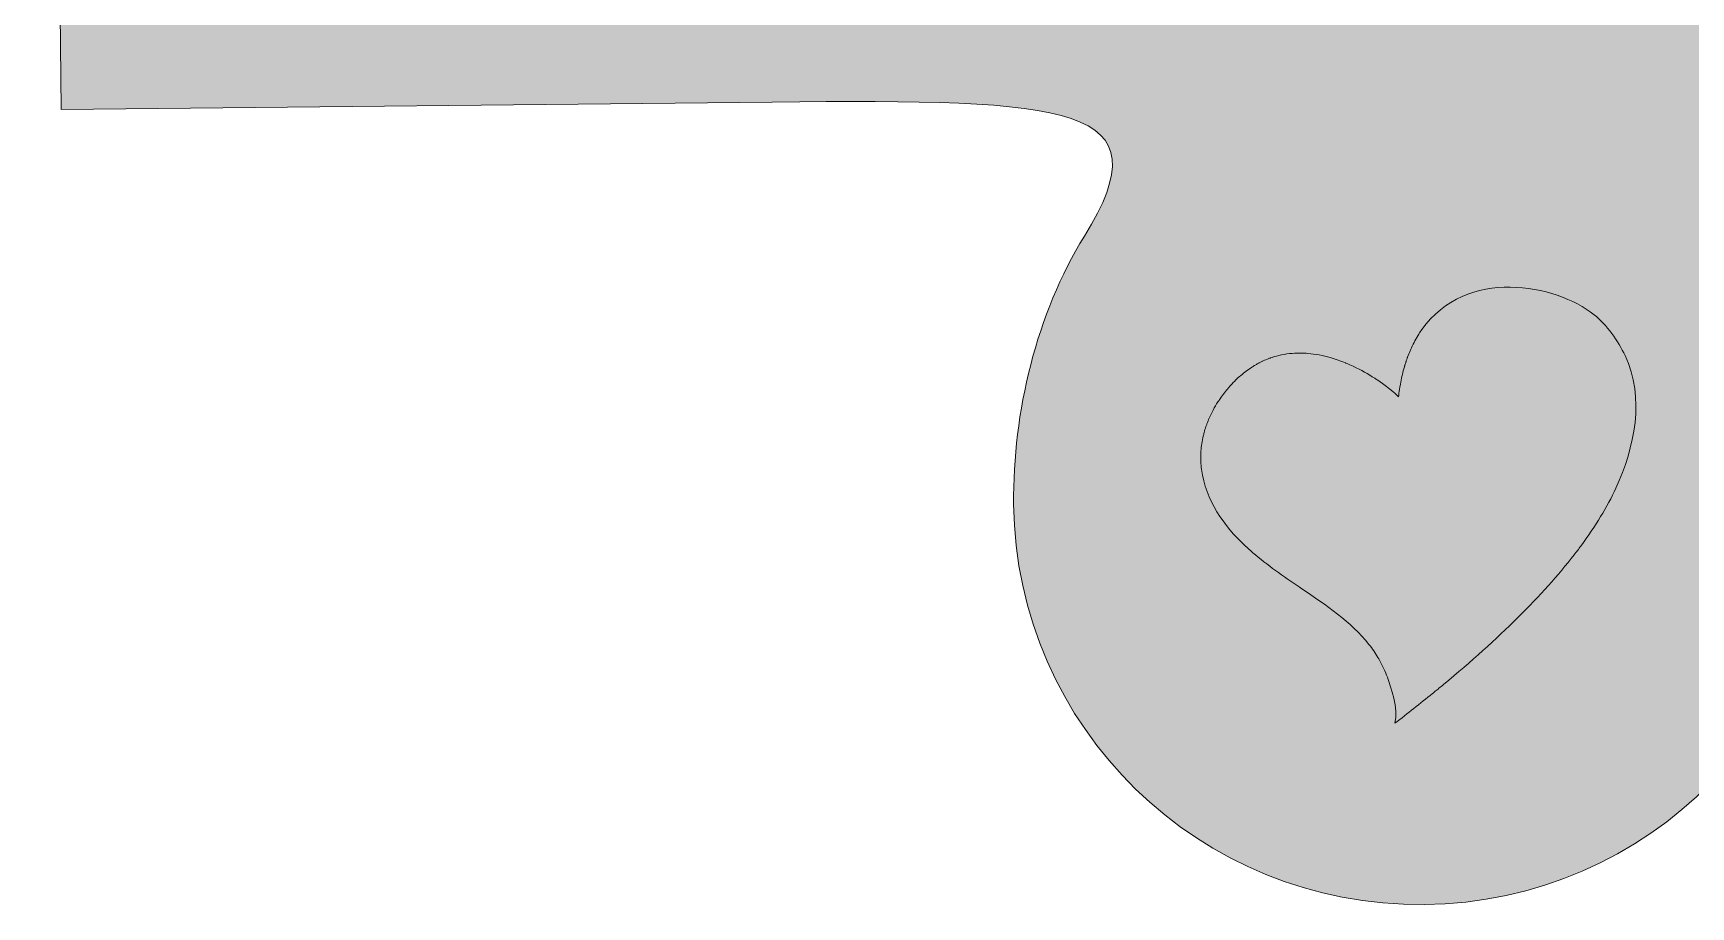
# Model space of a CAD drawing. Extents: x -301 to 968, y -992 to -13.
# Drawn here: x 207.6 to 672.5, y -992.3 to -747.4 of the extents above; entities that cross this region are included whole.
import ezdxf

# ---------------------------------------------------------------- set-up
doc = ezdxf.new("R2010")
doc.units = 0
doc.header["$MEASUREMENT"] = 0
doc.layers.add('Layer 1', color=7, linetype='Continuous', lineweight=0)

# ---------------------------------------------------------------- blocks, each defined once
blk = doc.blocks.new('Block_0')
at = {"layer": 'Layer 1', "true_color": 0xffe3b6, "transparency": 33554687}
h = blk.add_hatch(color=254, dxfattribs=at)
h.dxf.hatch_style = 2
edge = h.paths.add_edge_path()
edge.add_spline(control_points=[(243.19, -66.21), (235.35, -66.21), (229.55, -59.8), (229.21, -52.23), (228.87, -44.68), (235.88, -38.25), (243.19, -38.25), (251.03, -38.25), (256.83, -44.65), (257.17, -52.23), (257.51, -59.78), (250.5, -66.21), (243.19, -66.21)], knot_values=[0, 0, 0, 0, 1, 1, 1, 2, 2, 2, 3, 3, 3, 4, 4, 4, 4], degree=3, periodic=0)
edge = h.paths.add_edge_path()
edge.add_spline(control_points=[(207.64, -12.59), (207.64, -12.59), (209.69, -211.19), (209.69, -211.19), (210.55, -294.7), (212.59, -321), (249.28, -297.44), (270.77, -283.63), (298.46, -276.44), (324.35, -276.17), (387.3, -275.53), (438.86, -325.79), (439.5, -388.41), (440.15, -451.04), (389.64, -502.34), (326.69, -502.98), (300.8, -503.25), (272.98, -496.63), (251.2, -483.27), (214.03, -460.46), (212.54, -486.79), (213.4, -570.3), (213.4, -570.3), (215.45, -768.76), (215.45, -768.76), (215.45, -768.76), (414.9, -766.72), (414.9, -766.72), (498.86, -765.86), (525.32, -767.36), (502.4, -804.35), (488.97, -826.01), (482.31, -853.69), (482.57, -879.45), (483.21, -942.08), (534.79, -992.33), (597.73, -991.7), (660.67, -991.04), (711.18, -939.76), (710.54, -877.12), (710.27, -851.37), (703.03, -823.82), (689.16, -802.43), (665.48, -765.92), (691.91, -763.9), (775.85, -763.04), (775.85, -763.04), (790.42, -762.88), (790.42, -762.88), (790.42, -762.88), (967.76, -760.99), (967.76, -760.99), (967.76, -760.99), (967.76, -12.59), (967.76, -12.59), (967.76, -12.59), (207.64, -12.59), (207.64, -12.59)], knot_values=[0, 0, 0, 0, 1, 1, 1, 2, 2, 2, 3, 3, 3, 4, 4, 4, 5, 5, 5, 6, 6, 6, 7, 7, 7, 8, 8, 8, 9, 9, 9, 10, 10, 10, 11, 11, 11, 12, 12, 12, 13, 13, 13, 14, 14, 14, 15, 15, 15, 16, 16, 16, 17, 17, 17, 18, 18, 18, 19, 19, 19, 19], degree=3, periodic=0)
at = {"layer": 'Layer 1', "true_color": 0x7c3800, "transparency": 33554687}
h = blk.add_hatch(color=36, dxfattribs=at)
h.dxf.hatch_style = 2
edge = h.paths.add_edge_path()
edge.add_spline(control_points=[(654.03, -837.78), (652.12, -833.8), (648.84, -829.06), (645.31, -826.34), (634.69, -817.72), (609.39, -812.97), (597.04, -830.49), (596.75, -830.9), (596.47, -831.33), (596.19, -831.76), (595.44, -832.96), (594.74, -834.25), (594.11, -835.63), (594.05, -835.74), (594, -835.85), (593.96, -835.97), (593.88, -836.14), (593.8, -836.32), (593.73, -836.5), (593.49, -837.05), (593.26, -837.62), (593.05, -838.2), (593.04, -838.23), (593.03, -838.25), (593.02, -838.28), (592.98, -838.38), (592.95, -838.48), (592.91, -838.58), (592.91, -838.58), (592.91, -838.59), (592.91, -838.6), (592.87, -838.7), (592.83, -838.81), (592.79, -838.91), (592.75, -839.02), (592.72, -839.13), (592.68, -839.24), (592.64, -839.35), (592.6, -839.47), (592.57, -839.58), (592.55, -839.63), (592.53, -839.69), (592.52, -839.74), (592.42, -840.05), (592.32, -840.36), (592.23, -840.67), (592.2, -840.75), (592.18, -840.84), (592.15, -840.92), (592.04, -841.3), (591.94, -841.68), (591.84, -842.07), (591.48, -843.41), (591.17, -844.82), (590.92, -846.31), (590.86, -846.63), (590.81, -846.95), (590.76, -847.28), (590.65, -847.97), (590.56, -848.67), (590.47, -849.39), (590.45, -849.19), (588.28, -847.12), (584.72, -844.72), (584.42, -844.53), (584.12, -844.33), (583.81, -844.13), (582.06, -843), (580.04, -841.84), (577.8, -840.79), (577.15, -840.48), (576.49, -840.19), (575.81, -839.91), (575.76, -839.89), (575.7, -839.86), (575.65, -839.84), (574.27, -839.28), (572.83, -838.77), (571.34, -838.34), (569.33, -837.77), (567.23, -837.36), (565.08, -837.18), (564.79, -837.16), (564.49, -837.14), (564.2, -837.12), (563.89, -837.1), (563.57, -837.09), (563.25, -837.09), (562.87, -837.08), (562.48, -837.08), (562.1, -837.09), (560.16, -837.14), (558.2, -837.4), (556.24, -837.94), (555.7, -838.08), (555.17, -838.25), (554.63, -838.43), (554.59, -838.45), (554.54, -838.46), (554.5, -838.48), (554.39, -838.52), (554.28, -838.56), (554.17, -838.6), (554.15, -838.61), (554.14, -838.61), (554.12, -838.62), (553.57, -838.82), (553.03, -839.05), (552.49, -839.3), (552.46, -839.32), (552.43, -839.33), (552.39, -839.34), (552.27, -839.4), (552.15, -839.46), (552.02, -839.52), (552.01, -839.53), (551.99, -839.54), (551.97, -839.55), (551.85, -839.61), (551.72, -839.67), (551.59, -839.73), (551.49, -839.79), (551.39, -839.84), (551.29, -839.9), (551.15, -839.97), (551, -840.05), (550.86, -840.13), (550.59, -840.28), (550.33, -840.43), (550.06, -840.59), (549.7, -840.81), (549.34, -841.04), (548.98, -841.28), (547.93, -841.99), (546.88, -842.8), (545.85, -843.73), (545.55, -843.92), (545.27, -844.15), (545.02, -844.4), (544.85, -844.56), (544.72, -844.73), (544.6, -844.92), (544.02, -845.51), (543.44, -846.13), (542.86, -846.8), (542.05, -847.74), (541.25, -848.77), (540.47, -849.88), (540.26, -850.18), (540.05, -850.49), (539.85, -850.79), (539.37, -851.52), (538.93, -852.28), (538.52, -853.05), (538.38, -853.31), (538.24, -853.57), (538.11, -853.84), (537.61, -854.83), (537.17, -855.85), (536.79, -856.89), (536.68, -857.16), (536.59, -857.43), (536.5, -857.7), (536.31, -858.25), (536.14, -858.81), (535.99, -859.37), (535.9, -859.7), (535.82, -860.03), (535.74, -860.36), (535.41, -861.74), (535.19, -863.15), (535.1, -864.56), (535.07, -864.85), (535.06, -865.13), (535.05, -865.42), (534.99, -866.84), (535.05, -868.26), (535.25, -869.67), (536.47, -878.49), (541.38, -885.39), (547.59, -891.2), (548.49, -892.03), (549.41, -892.85), (550.36, -893.65), (554.53, -897.16), (559.09, -900.27), (563.42, -903.2), (570.11, -907.73), (577.15, -912.34), (582.21, -918.75), (583.13, -919.92), (583.97, -921.15), (584.73, -922.43), (585.01, -922.91), (585.29, -923.41), (585.55, -923.91), (585.55, -923.91), (585.55, -923.91), (585.55, -923.91), (586.35, -925.42), (587.03, -926.98), (587.59, -928.59), (588.17, -930.26), (590.58, -936.89), (589.46, -940.87), (593.11, -938.07), (596.62, -935.3), (599.99, -932.56), (600.26, -932.34), (600.54, -932.12), (600.81, -931.9), (601.16, -931.62), (601.5, -931.34), (601.84, -931.06), (602.28, -930.7), (602.71, -930.33), (603.15, -929.98), (618.65, -917.12), (630.92, -904.99), (639.74, -893.65), (640.38, -892.82), (641, -892.01), (641.6, -891.2), (645.75, -885.59), (649.04, -880.18), (651.44, -874.98), (656.68, -863.6), (659.65, -849.59), (654.03, -837.78)], knot_values=[0, 0, 0, 0, 1, 1, 1, 2, 2, 2, 3, 3, 3, 4, 4, 4, 5, 5, 5, 6, 6, 6, 7, 7, 7, 8, 8, 8, 9, 9, 9, 10, 10, 10, 11, 11, 11, 12, 12, 12, 13, 13, 13, 14, 14, 14, 15, 15, 15, 16, 16, 16, 17, 17, 17, 18, 18, 18, 19, 19, 19, 20, 20, 20, 21, 21, 21, 22, 22, 22, 23, 23, 23, 24, 24, 24, 25, 25, 25, 26, 26, 26, 27, 27, 27, 28, 28, 28, 29, 29, 29, 30, 30, 30, 31, 31, 31, 32, 32, 32, 33, 33, 33, 34, 34, 34, 35, 35, 35, 36, 36, 36, 37, 37, 37, 38, 38, 38, 39, 39, 39, 40, 40, 40, 41, 41, 41, 42, 42, 42, 43, 43, 43, 44, 44, 44, 45, 45, 45, 46, 46, 46, 47, 47, 47, 48, 48, 48, 49, 49, 49, 50, 50, 50, 51, 51, 51, 52, 52, 52, 53, 53, 53, 54, 54, 54, 55, 55, 55, 56, 56, 56, 57, 57, 57, 58, 58, 58, 59, 59, 59, 60, 60, 60, 61, 61, 61, 62, 62, 62, 63, 63, 63, 64, 64, 64, 65, 65, 65, 66, 66, 66, 67, 67, 67, 68, 68, 68, 69, 69, 69, 70, 70, 70, 71, 71, 71, 72, 72, 72, 73, 73, 73, 74, 74, 74, 75, 75, 75, 76, 76, 76, 76], degree=3, periodic=0)
at = {"layer": 'Layer 1'}
for points, knots in [([(207.64, -12.59), (207.64, -12.59), (209.69, -211.19), (209.69, -211.19), (210.55, -294.7), (212.59, -321), (249.28, -297.44), (270.77, -283.63), (298.46, -276.44), (324.35, -276.17), (387.3, -275.53), (438.86, -325.79), (439.5, -388.41), (440.15, -451.04), (389.64, -502.34), (326.69, -502.98), (300.8, -503.25), (272.98, -496.63), (251.2, -483.27), (214.03, -460.46), (212.54, -486.79), (213.4, -570.3), (213.4, -570.3), (215.45, -768.76), (215.45, -768.76), (215.45, -768.76), (414.9, -766.72), (414.9, -766.72), (498.86, -765.86), (525.32, -767.36), (502.4, -804.35), (488.97, -826.01), (482.31, -853.69), (482.57, -879.45), (483.21, -942.08), (534.79, -992.33), (597.73, -991.7), (660.67, -991.04), (711.18, -939.76), (710.54, -877.12), (710.27, -851.37), (703.03, -823.82), (689.16, -802.43), (665.48, -765.92), (691.91, -763.9), (775.85, -763.04), (775.85, -763.04), (790.42, -762.88), (790.42, -762.88), (790.42, -762.88), (967.76, -760.99), (967.76, -760.99), (967.76, -760.99), (967.76, -12.59), (967.76, -12.59), (967.76, -12.59), (207.64, -12.59), (207.64, -12.59)], [0, 0, 0, 0, 1, 1, 1, 2, 2, 2, 3, 3, 3, 4, 4, 4, 5, 5, 5, 6, 6, 6, 7, 7, 7, 8, 8, 8, 9, 9, 9, 10, 10, 10, 11, 11, 11, 12, 12, 12, 13, 13, 13, 14, 14, 14, 15, 15, 15, 16, 16, 16, 17, 17, 17, 18, 18, 18, 19, 19, 19, 19]), ([(654.03, -837.78), (652.12, -833.8), (648.84, -829.06), (645.31, -826.34), (634.69, -817.72), (609.39, -812.97), (597.04, -830.49), (596.75, -830.9), (596.47, -831.33), (596.19, -831.76), (595.44, -832.96), (594.74, -834.25), (594.11, -835.63), (594.05, -835.74), (594, -835.85), (593.96, -835.97), (593.88, -836.14), (593.8, -836.32), (593.73, -836.5), (593.49, -837.05), (593.26, -837.62), (593.05, -838.2), (593.04, -838.23), (593.03, -838.25), (593.02, -838.28), (592.98, -838.38), (592.95, -838.48), (592.91, -838.58), (592.91, -838.58), (592.91, -838.59), (592.91, -838.6), (592.87, -838.7), (592.83, -838.81), (592.79, -838.91), (592.75, -839.02), (592.72, -839.13), (592.68, -839.24), (592.64, -839.35), (592.6, -839.47), (592.57, -839.58), (592.55, -839.63), (592.53, -839.69), (592.52, -839.74), (592.42, -840.05), (592.32, -840.36), (592.23, -840.67), (592.2, -840.75), (592.18, -840.84), (592.15, -840.92), (592.04, -841.3), (591.94, -841.68), (591.84, -842.07), (591.48, -843.41), (591.17, -844.82), (590.92, -846.31), (590.86, -846.63), (590.81, -846.95), (590.76, -847.28), (590.65, -847.97), (590.56, -848.67), (590.47, -849.39), (590.45, -849.19), (588.28, -847.12), (584.72, -844.72), (584.42, -844.53), (584.12, -844.33), (583.81, -844.13), (582.06, -843), (580.04, -841.84), (577.8, -840.79), (577.15, -840.48), (576.49, -840.19), (575.81, -839.91), (575.76, -839.89), (575.7, -839.86), (575.65, -839.84), (574.27, -839.28), (572.83, -838.77), (571.34, -838.34), (569.33, -837.77), (567.23, -837.36), (565.08, -837.18), (564.79, -837.16), (564.49, -837.14), (564.2, -837.12), (563.89, -837.1), (563.57, -837.09), (563.25, -837.09), (562.87, -837.08), (562.48, -837.08), (562.1, -837.09), (560.16, -837.14), (558.2, -837.4), (556.24, -837.94), (555.7, -838.08), (555.17, -838.25), (554.63, -838.43), (554.59, -838.45), (554.54, -838.46), (554.5, -838.48), (554.39, -838.52), (554.28, -838.56), (554.17, -838.6), (554.15, -838.61), (554.14, -838.61), (554.12, -838.62), (553.57, -838.82), (553.03, -839.05), (552.49, -839.3), (552.46, -839.32), (552.43, -839.33), (552.39, -839.34), (552.27, -839.4), (552.15, -839.46), (552.02, -839.52), (552.01, -839.53), (551.99, -839.54), (551.97, -839.55), (551.85, -839.61), (551.72, -839.67), (551.59, -839.73), (551.49, -839.79), (551.39, -839.84), (551.29, -839.9), (551.15, -839.97), (551, -840.05), (550.86, -840.13), (550.59, -840.28), (550.33, -840.43), (550.06, -840.59), (549.7, -840.81), (549.34, -841.04), (548.98, -841.28), (547.93, -841.99), (546.88, -842.8), (545.85, -843.73), (545.55, -843.92), (545.27, -844.15), (545.02, -844.4), (544.85, -844.56), (544.72, -844.73), (544.6, -844.92), (544.02, -845.51), (543.44, -846.13), (542.86, -846.8), (542.05, -847.74), (541.25, -848.77), (540.47, -849.88), (540.26, -850.18), (540.05, -850.49), (539.85, -850.79), (539.37, -851.52), (538.93, -852.28), (538.52, -853.05), (538.38, -853.31), (538.24, -853.57), (538.11, -853.84), (537.61, -854.83), (537.17, -855.85), (536.79, -856.89), (536.68, -857.16), (536.59, -857.43), (536.5, -857.7), (536.31, -858.25), (536.14, -858.81), (535.99, -859.37), (535.9, -859.7), (535.82, -860.03), (535.74, -860.36), (535.41, -861.74), (535.19, -863.15), (535.1, -864.56), (535.07, -864.85), (535.06, -865.13), (535.05, -865.42), (534.99, -866.84), (535.05, -868.26), (535.25, -869.67), (536.47, -878.49), (541.38, -885.39), (547.59, -891.2), (548.49, -892.03), (549.41, -892.85), (550.36, -893.65), (554.53, -897.16), (559.09, -900.27), (563.42, -903.2), (570.11, -907.73), (577.15, -912.34), (582.21, -918.75), (583.13, -919.92), (583.97, -921.15), (584.73, -922.43), (585.01, -922.91), (585.29, -923.41), (585.55, -923.91), (585.55, -923.91), (585.55, -923.91), (585.55, -923.91), (586.35, -925.42), (587.03, -926.98), (587.59, -928.59), (588.17, -930.26), (590.58, -936.89), (589.46, -940.87), (593.11, -938.07), (596.62, -935.3), (599.99, -932.56), (600.26, -932.34), (600.54, -932.12), (600.81, -931.9), (601.16, -931.62), (601.5, -931.34), (601.84, -931.06), (602.28, -930.7), (602.71, -930.33), (603.15, -929.98), (618.65, -917.12), (630.92, -904.99), (639.74, -893.65), (640.38, -892.82), (641, -892.01), (641.6, -891.2), (645.75, -885.59), (649.04, -880.18), (651.44, -874.98), (656.68, -863.6), (659.65, -849.59), (654.03, -837.78)], [0, 0, 0, 0, 1, 1, 1, 2, 2, 2, 3, 3, 3, 4, 4, 4, 5, 5, 5, 6, 6, 6, 7, 7, 7, 8, 8, 8, 9, 9, 9, 10, 10, 10, 11, 11, 11, 12, 12, 12, 13, 13, 13, 14, 14, 14, 15, 15, 15, 16, 16, 16, 17, 17, 17, 18, 18, 18, 19, 19, 19, 20, 20, 20, 21, 21, 21, 22, 22, 22, 23, 23, 23, 24, 24, 24, 25, 25, 25, 26, 26, 26, 27, 27, 27, 28, 28, 28, 29, 29, 29, 30, 30, 30, 31, 31, 31, 32, 32, 32, 33, 33, 33, 34, 34, 34, 35, 35, 35, 36, 36, 36, 37, 37, 37, 38, 38, 38, 39, 39, 39, 40, 40, 40, 41, 41, 41, 42, 42, 42, 43, 43, 43, 44, 44, 44, 45, 45, 45, 46, 46, 46, 47, 47, 47, 48, 48, 48, 49, 49, 49, 50, 50, 50, 51, 51, 51, 52, 52, 52, 53, 53, 53, 54, 54, 54, 55, 55, 55, 56, 56, 56, 57, 57, 57, 58, 58, 58, 59, 59, 59, 60, 60, 60, 61, 61, 61, 62, 62, 62, 63, 63, 63, 64, 64, 64, 65, 65, 65, 66, 66, 66, 67, 67, 67, 68, 68, 68, 69, 69, 69, 70, 70, 70, 71, 71, 71, 72, 72, 72, 73, 73, 73, 74, 74, 74, 75, 75, 75, 76, 76, 76, 76])]:
    blk.add_open_spline(points, degree=3, knots=knots, dxfattribs=at)

msp = doc.modelspace()

# ---------------------------------------------------------------- block references
at = {"layer": 'Layer 1'}
msp.add_blockref('Block_0', (0, 0), dxfattribs=at)

doc.saveas('drawing.dxf')
